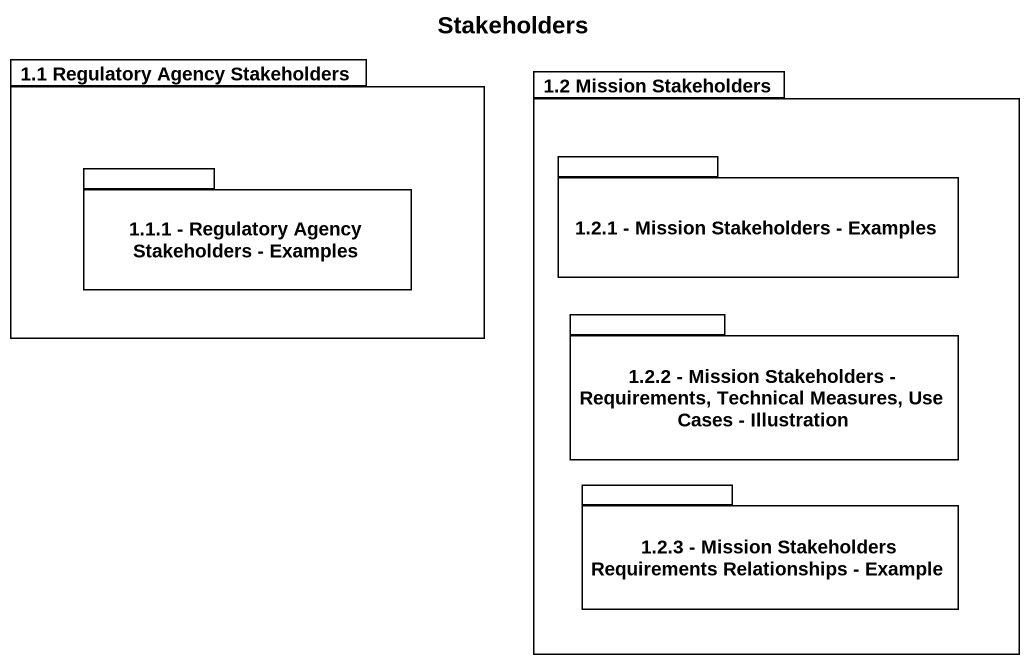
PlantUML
@startuml
title Stakeholders
package "1.1 Regulatory Agency Stakeholders" as p1_1_Regulatory_Agency {
  package "1.1.1 - Regulatory Agency Stakeholders - Examples" as p1_1_1_Regulatory_Agency {
  }
}
package "1.2 Mission Stakeholders" as p1_2_Mission_Stakeholders {
  package "1.2.1 - Mission Stakeholders - Examples" as p1_2_1_Mission_Stakeholders {
  }
  package "1.2.2 - Mission Stakeholders - Requirements, Technical Measures, Use Cases - Illustration" as p1_2_2_Mission_Stakeholders {
  }
  package "1.2.3 - Mission Stakeholders Requirements Relationships - Example" as p1_2_3_Mission_Stakeholders {
  }
}
@enduml
